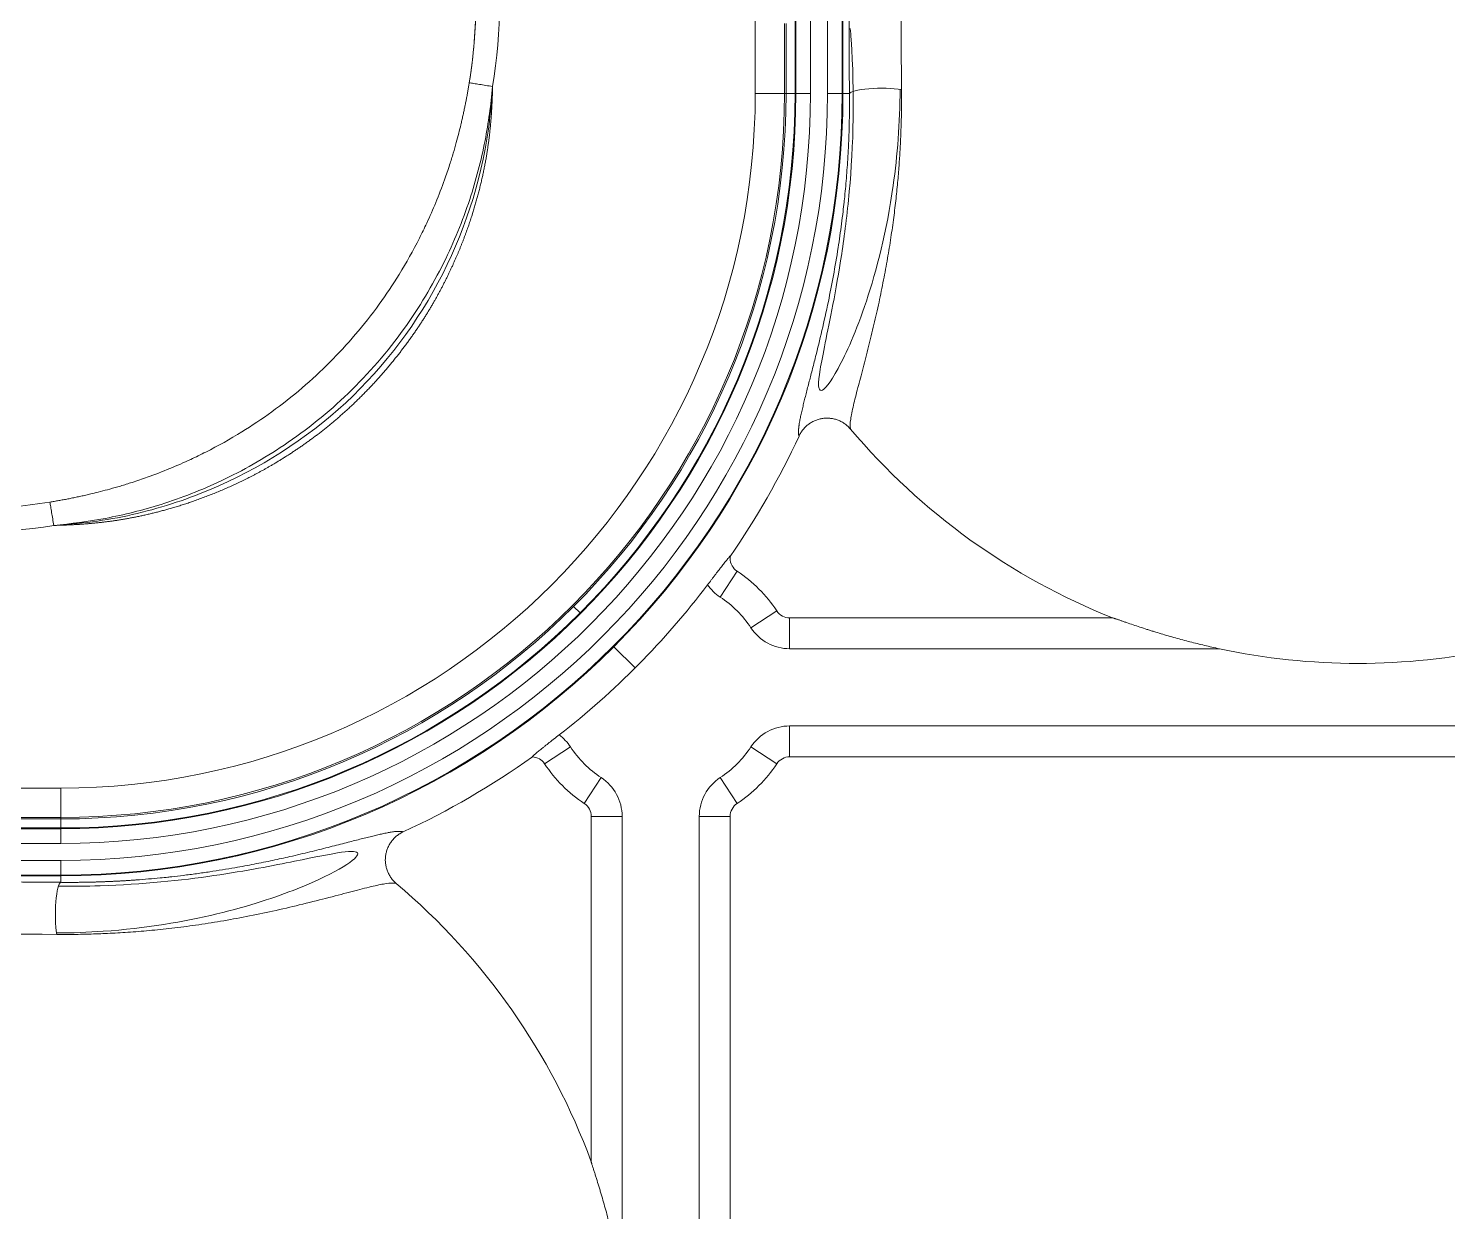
# Model space of a CAD drawing. Header units: millimetres. Extents: x 409 to 2276, y 1039 to 1674.
# Drawn here: x 1750.08 to 1796.03, y 1377.96 to 1416.27 of the extents above; entities that cross this region are included whole.
import ezdxf

# ---------------------------------------------------------------- set-up
doc = ezdxf.new("R2010")
doc.units = ezdxf.units.MM
doc.layers.add('粗实线层', color=7, linetype='Continuous', lineweight=35)

msp = doc.modelspace()

# ---------------------------------------------------------------- linework, layer by layer
at = {"layer": '粗实线层', "lineweight": 20}
for p, q in [((1774.902, 1414.161), (1774.902, 1465.161)), ((1774.927, 1465.161), (1774.927, 1414.161)), ((1775.401, 1414.161), (1775.401, 1465.161)), ((1775.952, 1414.161), (1775.952, 1465.161)), ((1776.427, 1465.161), (1776.427, 1414.161)), ((1776.452, 1414.161), (1776.452, 1465.161)), ((1773.611, 1416.947), (1773.611, 1414.161)), ((1774.56, 1416.428), (1774.56, 1414.161)), ((1774.61, 1416.427), (1774.61, 1414.161)), ((1773.611, 1414.161), (1774.61, 1414.161)), ((1774.902, 1414.161), (1774.61, 1414.161)), ((1774.902, 1414.161), (1775.401, 1414.161)), ((1775.952, 1414.161), (1776.452, 1414.161)), ((1776.452, 1414.161), (1776.662, 1414.161)), ((1772.475, 1397.861), (1773.025, 1398.696)), ((1767.731, 1397.556), (1767.938, 1397.349)), ((1773.473, 1396.863), (1774.308, 1397.413)), ((1785.185, 1397.188), (1774.726, 1397.188)), ((1774.726, 1396.188), (1774.726, 1397.188)), ((1769.72, 1395.567), (1769.034, 1396.254)), ((1788.641, 1396.188), (1774.726, 1396.188)), ((1774.726, 1393.688), (1774.726, 1392.688)), ((1774.726, 1393.688), (1805.85, 1393.688)), ((1766.792, 1392.463), (1767.627, 1393.013)), ((1773.473, 1393.013), (1774.308, 1392.463)), ((1774.726, 1392.688), (1805.85, 1392.688)), ((1768.075, 1391.18), (1768.625, 1392.015)), ((1772.475, 1392.015), (1773.025, 1391.18)), ((1751.126, 1391.677), (1742.784, 1391.677)), ((1751.126, 1391.677), (1751.126, 1390.678)), ((1751.126, 1390.678), (1742.784, 1390.678)), ((1742.79, 1390.728), (1751.126, 1390.728)), ((1751.126, 1390.386), (1751.126, 1390.678)), ((1768.3, 1379.579), (1768.3, 1390.762)), ((1768.3, 1390.762), (1769.3, 1390.762)), ((1769.3, 1375.577), (1769.3, 1390.762)), ((1771.8, 1357.382), (1771.8, 1390.762)), ((1771.8, 1390.762), (1772.8, 1390.762)), ((1772.8, 1357.382), (1772.8, 1390.762)), ((1742.73, 1390.386), (1751.126, 1390.386)), ((1751.126, 1390.361), (1742.73, 1390.361)), ((1751.126, 1390.386), (1751.126, 1389.886)), ((1742.73, 1389.886), (1751.126, 1389.886)), ((1743.091, 1389.335), (1751.126, 1389.335)), ((1751.126, 1389.335), (1751.126, 1388.836)), ((1751.126, 1388.861), (1743.091, 1388.861)), ((1743.091, 1388.836), (1751.126, 1388.836)), ((1751.126, 1388.836), (1751.126, 1388.626))]:
    msp.add_line(p, q, dxfattribs=at)
for centre, radius, start, end in [((1748.126, 1417.161), 16.44, 350.7357, 8.8461), ((1748.126, 1417.161), 17.205, 350.7357, 8.8461), ((1748.126, 1417.161), 16.44, 350.7357, 0), ((1750.626, 1414.661), 70, 270, 0), ((1750.626, 1414.661), 79.579, 270, 0), ((1750.626, 1414.661), 79.683, 270, 0), ((1750.626, 1414.661), 81.183, 270, 0), ((1750.626, 1414.661), 66, 270, 0), ((1750.626, 1414.661), 80.657, 270, 0), ((1750.626, 1414.661), 81.157, 270, 0), ((1750.626, 1414.661), 70, 270, 0), ((1750.626, 1414.661), 79.659, 270, 0), ((1750.626, 1414.661), 80.158, 270, 0), ((1750.626, 1414.661), 79.104, 270, 0), ((1750.626, 1414.661), 71.5, 270, 0), ((1750.626, 1414.661), 79.603, 270, 0), ((1751.126, 1414.161), 23.434, 270, 0), ((1751.126, 1414.161), 23.8, 270, 0), ((1751.126, 1414.161), 25.3, 270, 0), ((1751.126, 1414.161), 22.485, 270, 0), ((1751.126, 1414.161), 24.826, 270, 0), ((1751.126, 1414.161), 24.275, 270, 0), ((1751.126, 1414.161), 23.483, 270, 0), ((1751.126, 1414.161), 25.325, 270, 0), ((1751.126, 1414.161), 23.776, 270, 0), ((1751.126, 1414.161), 26.349, 325.3438, 335.1195), ((1793.126, 1417.161), 21.494, 220.1627, 248.3169), ((1748.126, 1417.161), 16.44, 261.1539, 279.2647), ((1748.126, 1417.161), 16.44, 261.1539, 279.2643), ((1748.126, 1417.161), 17.205, 261.1539, 279.2643), ((1773.3, 1399.114), 0.5, 180, 236.633), ((1770.55, 1394.938), 4.5, 33.367, 56.633), ((1751.126, 1414.161), 26.296, 307.8502, 322.7868), ((1773.3, 1399.114), 1.5, 214.7966, 236.633), ((1770.55, 1394.938), 3.5, 33.367, 56.633), ((1774.726, 1397.688), 0.5, 213.367, 270), ((1774.726, 1397.688), 1.5, 213.367, 270), ((1793.126, 1417.161), 21.448, 257.9277, 282.0723), ((1766.374, 1392.188), 1.5, 33.367, 53.7317), ((1774.726, 1392.188), 1.5, 90, 146.633), ((1770.55, 1394.938), 3.5, 213.367, 236.633), ((1770.55, 1394.938), 3.5, 303.367, 326.633), ((1751.126, 1414.161), 26.349, 294.8805, 305.4141), ((1766.374, 1392.188), 0.5, 33.367, 87.6469), ((1774.726, 1392.188), 0.5, 90, 146.633), ((1770.55, 1394.938), 4.5, 213.367, 236.633), ((1767.8, 1390.762), 1.5, 0, 56.633), ((1773.3, 1390.762), 1.5, 123.367, 180), ((1770.55, 1394.938), 4.5, 303.367, 326.633), ((1767.8, 1390.762), 0.5, 0, 56.633), ((1773.3, 1390.762), 0.5, 123.367, 180), ((1748.126, 1372.161), 21.494, 20.1873, 49.8373)]:
    msp.add_arc(centre, radius, start, end, dxfattribs=at)
for centre, major_axis, ratio, start_param, end_param in [((1777.544, 1417.161), (0, -17.117), 0.052336, 3.372899, 4.888567), ((1779.191, 1417.161), (0, -16.356), 0.052336, 4.712389, 4.888567), ((1777.661, 1414.161), (-1, -0.009), 0.175028, 3.952861, 6.230004), ((1748.126, 1387.744), (-17.117, 0), 0.052336, 4.536211, 5.005059), ((1751.126, 1387.627), (0.009, 1), 0.175028, 0.053182, 2.330324), ((1748.126, 1386.097), (-16.356, 0), 0.052336, 4.536211, 5.005059)]:
    msp.add_ellipse(centre, major_axis=major_axis, ratio=ratio, start_param=start_param, end_param=end_param, dxfattribs=at)
for points, degree, knots in [([(1776.689, 1416.273), (1776.699, 1416.155), (1776.708, 1416.036), (1776.836, 1414.181), (1776.791, 1412.461), (1776.59, 1410.258), (1776.502, 1409.576), (1776.318, 1408.362), (1776.22, 1407.821), (1775.942, 1406.373), (1775.789, 1405.689), (1775.639, 1404.763), (1775.646, 1404.543), (1775.846, 1404.555), (1776.036, 1404.788), (1776.555, 1405.74), (1776.883, 1406.459), (1777.54, 1408.432), (1777.869, 1409.692), (1778.215, 1412.154), (1778.295, 1413.211), (1778.301, 1414.301)], 3, [0, 0, 0, 0, 0.008861, 0.008861, 0.138548, 0.138548, 0.203392, 0.203392, 0.268235, 0.268235, 0.397922, 0.397922, 0.527609, 0.527609, 0.657296, 0.657296, 0.786984, 0.786984, 0.916671, 0.916671, 1, 1, 1, 1]), ([(1750.773, 1400.936), (1750.796, 1400.939), (1750.843, 1400.947), (1750.914, 1400.959), (1750.985, 1400.972), (1751.057, 1400.984), (1751.13, 1400.997), (1751.204, 1401.011), (1751.278, 1401.025), (1751.353, 1401.039), (1751.428, 1401.054), (1751.504, 1401.07), (1751.581, 1401.085), (1751.658, 1401.102), (1751.736, 1401.118), (1751.815, 1401.135), (1751.894, 1401.153), (1751.974, 1401.171), (1752.055, 1401.19), (1752.2, 1401.225), (1752.42, 1401.279), (1752.728, 1401.361), (1753.07, 1401.459), (1753.474, 1401.585), (1754.01, 1401.767), (1754.645, 1402.011), (1755.276, 1402.288), (1756.059, 1402.669), (1756.946, 1403.166), (1757.987, 1403.863), (1758.94, 1404.614), (1759.844, 1405.45), (1760.68, 1406.355), (1761.43, 1407.308), (1762.126, 1408.35), (1762.623, 1409.238), (1763.004, 1410.022), (1763.28, 1410.652), (1763.523, 1411.285), (1763.705, 1411.821), (1763.83, 1412.222), (1763.927, 1412.563), (1764.009, 1412.87), (1764.069, 1413.112), (1764.113, 1413.299), (1764.145, 1413.442), (1764.176, 1413.583), (1764.206, 1413.723), (1764.233, 1413.86), (1764.26, 1413.995), (1764.285, 1414.128), (1764.308, 1414.259), (1764.331, 1414.387), (1764.345, 1414.472), (1764.352, 1414.515)], 3, [0, 0, 0, 0, 0.003449, 0.006934, 0.010455, 0.014012, 0.017604, 0.021232, 0.024895, 0.028595, 0.03233, 0.036101, 0.039907, 0.04375, 0.047628, 0.051543, 0.055493, 0.059479, 0.063501, 0.067559, 0.081175, 0.096627, 0.113916, 0.133047, 0.158291, 0.196532, 0.232189, 0.258596, 0.323512, 0.380191, 0.440958, 0.500207, 0.559443, 0.620312, 0.676923, 0.741941, 0.768402, 0.803902, 0.842286, 0.867225, 0.886294, 0.903539, 0.918963, 0.932567, 0.939826, 0.94697, 0.954, 0.960914, 0.967715, 0.9744, 0.980971, 0.987428, 0.993771, 1, 1, 1, 1]), ([(1765.107, 1414.391), (1765.052, 1413.8), (1764.886, 1412.562), (1764.382, 1410.64), (1763.539, 1408.581), (1762.252, 1406.436), (1760.514, 1404.424), (1758.484, 1402.785), (1756.418, 1401.614), (1754.458, 1400.848), (1752.634, 1400.387), (1751.458, 1400.234), (1750.896, 1400.181)], 3, [0, 0, 0, 0, 0.080202, 0.16981, 0.270817, 0.384928, 0.513025, 0.635787, 0.743387, 0.838881, 0.923799, 1, 1, 1, 1]), ([(1765.107, 1414.391), (1765.095, 1413.812), (1765.053, 1413.306), (1765.005, 1412.715), (1764.91, 1412.152), (1764.697, 1410.886), (1764.24, 1409.639), (1763.989, 1408.955), (1763.671, 1408.298), (1763.326, 1407.583), (1762.908, 1406.922), (1762.459, 1406.21), (1761.901, 1405.523), (1761.319, 1404.806), (1760.683, 1404.193), (1760.062, 1403.594), (1759.353, 1403.061), (1758.7, 1402.571), (1758.003, 1402.16), (1756.776, 1401.436), (1755.411, 1400.963), (1754.224, 1400.551), (1753.024, 1400.359), (1752.492, 1400.274), (1751.927, 1400.23), (1751.459, 1400.194), (1750.896, 1400.181)], 2, [0, 0, 0, 0.0625, 0.0625, 0.125, 0.125, 0.25, 0.25, 0.3125, 0.3125, 0.375, 0.375, 0.4375, 0.4375, 0.5, 0.5, 0.5625, 0.5625, 0.625, 0.625, 0.75, 0.75, 0.875, 0.875, 0.9375, 0.9375, 1, 1, 1]), ([(1765.107, 1414.391), (1765.034, 1414.403), (1764.961, 1414.415), (1764.818, 1414.439), (1764.748, 1414.45), (1764.616, 1414.471), (1764.555, 1414.481), (1764.444, 1414.499), (1764.395, 1414.508), (1764.352, 1414.515)], 3, [0, 0, 0, 0, 0.25, 0.25, 0.5, 0.5, 0.75, 0.75, 1, 1, 1, 1]), ([(1776.489, 1410.649), (1776.493, 1410.682), (1776.508, 1410.825), (1776.533, 1411.081), (1776.563, 1411.42), (1776.589, 1411.763), (1776.606, 1412.024), (1776.616, 1412.202), (1776.621, 1412.293), (1776.626, 1412.385), (1776.631, 1412.477), (1776.635, 1412.57), (1776.639, 1412.662), (1776.642, 1412.755), (1776.646, 1412.847), (1776.649, 1412.94), (1776.651, 1413.033), (1776.654, 1413.126), (1776.656, 1413.22), (1776.658, 1413.313), (1776.66, 1413.407), (1776.661, 1413.501), (1776.662, 1413.594), (1776.663, 1413.689), (1776.663, 1413.783), (1776.663, 1413.877), (1776.663, 1413.972), (1776.663, 1414.066), (1776.662, 1414.13), (1776.662, 1414.161)], 3, [0, 0, 0, 0, 0.030547, 0.132189, 0.233089, 0.333361, 0.43312, 0.459276, 0.485381, 0.511436, 0.537443, 0.563405, 0.589324, 0.615203, 0.641042, 0.666845, 0.692614, 0.718351, 0.744059, 0.769738, 0.795393, 0.821025, 0.846636, 0.872229, 0.897806, 0.923369, 0.948921, 0.974464, 1, 1, 1, 1]), ([(1776.7, 1403.298), (1776.697, 1403.306), (1776.678, 1403.369), (1776.685, 1403.569), (1776.778, 1404.026), (1776.922, 1404.597), (1777.093, 1405.243), (1777.272, 1405.935), (1777.449, 1406.653), (1777.614, 1407.378), (1777.762, 1408.096), (1777.892, 1408.799), (1778.003, 1409.478), (1778.095, 1410.129), (1778.17, 1410.748), (1778.228, 1411.332), (1778.273, 1411.879), (1778.305, 1412.389), (1778.327, 1412.86), (1778.341, 1413.294), (1778.348, 1413.694), (1778.35, 1414.024), (1778.349, 1414.221), (1778.348, 1414.295)], 3, [0, 0, 0, 0, 0.016785, 0.127019, 0.226008, 0.314852, 0.394779, 0.466867, 0.531932, 0.590767, 0.643985, 0.692212, 0.735987, 0.77576, 0.812002, 0.845053, 0.875118, 0.902422, 0.927201, 0.949697, 0.970149, 0.988803, 1, 1, 1, 1]), ([(1751.217, 1400.214), (1751.309, 1400.211), (1751.401, 1400.224), (1751.602, 1400.24), (1751.712, 1400.25), (1752.257, 1400.308), (1752.69, 1400.375), (1753.977, 1400.636), (1754.821, 1400.888), (1757.264, 1401.853), (1758.795, 1402.774), (1762.728, 1406.253), (1764.483, 1409.535), (1765, 1413.23), (1765.025, 1413.448), (1765.055, 1413.775), (1765.064, 1413.885), (1765.07, 1414.009), (1765.071, 1414.024), (1765.071, 1414.039)], 3, [0, 0, 0, 0, 0.012915, 0.012915, 0.028305, 0.028305, 0.089866, 0.089866, 0.212987, 0.212987, 0.45923, 0.45923, 0.951715, 0.951715, 0.982495, 0.982495, 0.997885, 0.997885, 1, 1, 1, 1]), ([(1775.039, 1403.478), (1775.044, 1403.506), (1775.056, 1403.578), (1775.081, 1403.705), (1775.116, 1403.864), (1775.156, 1404.034), (1775.199, 1404.211), (1775.245, 1404.394), (1775.295, 1404.589), (1775.363, 1404.851), (1775.452, 1405.194), (1775.59, 1405.739), (1775.767, 1406.46), (1775.966, 1407.35), (1776.144, 1408.256), (1776.268, 1408.983), (1776.353, 1409.553), (1776.406, 1409.943), (1776.452, 1410.309), (1776.478, 1410.546), (1776.489, 1410.649)], 3, [0, 0, 0, 0, 0.030396, 0.075608, 0.120623, 0.165484, 0.205274, 0.244818, 0.284146, 0.32329, 0.392913, 0.461708, 0.577484, 0.690449, 0.780444, 0.868463, 0.903935, 0.939047, 0.973851, 1, 1, 1, 1]), ([(1776.7, 1403.298), (1776.673, 1403.331), (1776.615, 1403.391), (1776.55, 1403.443), (1776.5, 1403.48), (1776.482, 1403.491), (1776.447, 1403.514), (1776.428, 1403.524), (1776.373, 1403.554), (1776.297, 1403.589), (1776.218, 1403.614), (1776.157, 1403.63), (1776.136, 1403.634), (1776.095, 1403.642), (1776.074, 1403.645), (1776.012, 1403.652), (1775.929, 1403.657), (1775.846, 1403.651), (1775.783, 1403.643), (1775.762, 1403.639), (1775.721, 1403.631), (1775.701, 1403.627), (1775.64, 1403.611), (1775.601, 1403.598), (1775.543, 1403.574), (1775.524, 1403.566), (1775.486, 1403.548), (1775.467, 1403.538), (1775.412, 1403.507), (1775.342, 1403.462), (1775.278, 1403.409), (1775.233, 1403.365), (1775.218, 1403.351), (1775.189, 1403.32), (1775.175, 1403.304), (1775.136, 1403.255), (1775.087, 1403.187), (1775.047, 1403.114), (1775.029, 1403.076)], 3, [0, 0, 0, 0, 0.0625, 0.125, 0.125, 0.15625, 0.15625, 0.1875, 0.1875, 0.25, 0.3125, 0.3125, 0.34375, 0.34375, 0.375, 0.375, 0.4375, 0.5, 0.5, 0.53125, 0.53125, 0.5625, 0.5625, 0.625, 0.625, 0.65625, 0.65625, 0.6875, 0.6875, 0.75, 0.8125, 0.8125, 0.84375, 0.84375, 0.875, 0.875, 0.9375, 1, 1, 1, 1]), ([(1775.029, 1403.076), (1775.029, 1403.077), (1775.028, 1403.08), (1775.026, 1403.086), (1775.024, 1403.091), (1775.023, 1403.096), (1775.021, 1403.102), (1775.02, 1403.108), (1775.019, 1403.114), (1775.017, 1403.121), (1775.016, 1403.127), (1775.015, 1403.134), (1775.015, 1403.141), (1775.014, 1403.148), (1775.013, 1403.156), (1775.013, 1403.164), (1775.012, 1403.171), (1775.012, 1403.18), (1775.012, 1403.188), (1775.012, 1403.196), (1775.011, 1403.205), (1775.012, 1403.214), (1775.012, 1403.223), (1775.012, 1403.233), (1775.012, 1403.242), (1775.013, 1403.252), (1775.013, 1403.262), (1775.014, 1403.272), (1775.015, 1403.283), (1775.015, 1403.293), (1775.016, 1403.304), (1775.017, 1403.315), (1775.019, 1403.327), (1775.02, 1403.338), (1775.021, 1403.35), (1775.022, 1403.362), (1775.024, 1403.374), (1775.026, 1403.387), (1775.027, 1403.399), (1775.029, 1403.412), (1775.031, 1403.425), (1775.034, 1403.447), (1775.037, 1403.465), (1775.039, 1403.478)], 3, [0, 0, 0, 0, 0.02347, 0.046928, 0.070374, 0.093808, 0.117232, 0.140644, 0.164045, 0.187437, 0.210817, 0.234188, 0.25755, 0.280902, 0.304244, 0.327578, 0.350904, 0.374221, 0.39753, 0.420831, 0.444124, 0.467411, 0.49069, 0.513963, 0.537229, 0.560489, 0.583743, 0.606991, 0.630234, 0.653472, 0.676705, 0.699933, 0.723157, 0.746377, 0.769593, 0.792805, 0.816015, 0.839221, 0.862425, 0.885626, 0.908825, 0.932021, 1, 1, 1, 1]), ([(1750.896, 1400.181), (1750.884, 1400.253), (1750.873, 1400.324), (1750.85, 1400.464), (1750.839, 1400.532), (1750.818, 1400.662), (1750.808, 1400.724), (1750.789, 1400.837), (1750.781, 1400.89), (1750.773, 1400.936)], 3, [0, 0, 0, 0, 0.25, 0.25, 0.5, 0.5, 0.75, 0.75, 1, 1, 1, 1]), ([(1772.068, 1398.258), (1772.109, 1398.311), (1772.149, 1398.363), (1772.208, 1398.441), (1772.227, 1398.466), (1772.256, 1398.504), (1772.266, 1398.517), (1772.285, 1398.542), (1772.295, 1398.555), (1772.342, 1398.617), (1772.379, 1398.665), (1772.432, 1398.734), (1772.449, 1398.756), (1772.475, 1398.789), (1772.483, 1398.8), (1772.5, 1398.821), (1772.508, 1398.832), (1772.549, 1398.884), (1772.579, 1398.923), (1772.637, 1398.996), (1772.664, 1399.03), (1772.696, 1399.069), (1772.702, 1399.077), (1772.714, 1399.091), (1772.72, 1399.098), (1772.737, 1399.119), (1772.747, 1399.131), (1772.762, 1399.148), (1772.766, 1399.154), (1772.775, 1399.163), (1772.779, 1399.168), (1772.79, 1399.18), (1772.796, 1399.185), (1772.8, 1399.188)], 3, [0, 0, 0, 0, 0.125, 0.125, 0.1875, 0.1875, 0.21875, 0.21875, 0.25, 0.25, 0.375, 0.375, 0.4375, 0.4375, 0.46875, 0.46875, 0.5, 0.5, 0.625, 0.625, 0.75, 0.75, 0.78125, 0.78125, 0.8125, 0.8125, 0.875, 0.875, 0.90625, 0.90625, 0.9375, 0.9375, 1, 1, 1, 1]), ([(1785.185, 1397.188), (1785.187, 1397.188), (1785.197, 1397.185), (1785.215, 1397.179), (1785.22, 1397.178), (1785.228, 1397.175), (1785.233, 1397.174), (1785.247, 1397.169), (1785.258, 1397.165), (1785.281, 1397.157), (1785.294, 1397.153), (1785.32, 1397.144), (1785.333, 1397.139), (1785.376, 1397.125), (1785.406, 1397.114), (1785.468, 1397.093), (1785.5, 1397.082), (1785.55, 1397.064), (1785.567, 1397.058), (1785.601, 1397.047), (1785.619, 1397.041), (1785.705, 1397.011), (1785.776, 1396.987), (1785.92, 1396.938), (1785.993, 1396.914), (1786.142, 1396.865), (1786.217, 1396.84), (1786.331, 1396.804), (1786.369, 1396.792), (1786.446, 1396.768), (1786.484, 1396.756), (1786.599, 1396.72), (1786.676, 1396.697), (1786.907, 1396.627), (1787.063, 1396.582), (1787.375, 1396.495), (1787.531, 1396.453), (1787.846, 1396.372), (1788.004, 1396.333), (1788.321, 1396.258), (1788.481, 1396.222), (1788.641, 1396.188)], 3, [0, 0, 0, 0, 0.03125, 0.03125, 0.039063, 0.039063, 0.046875, 0.046875, 0.0625, 0.0625, 0.078125, 0.078125, 0.09375, 0.09375, 0.125, 0.125, 0.15625, 0.15625, 0.171875, 0.171875, 0.1875, 0.1875, 0.25, 0.25, 0.3125, 0.3125, 0.375, 0.375, 0.40625, 0.40625, 0.4375, 0.4375, 0.5, 0.5, 0.625, 0.625, 0.75, 0.75, 0.875, 0.875, 1, 1, 1, 1]), ([(1766.395, 1392.688), (1766.392, 1392.688), (1766.391, 1392.689), (1766.395, 1392.696), (1766.399, 1392.702), (1766.408, 1392.711), (1766.412, 1392.715), (1766.42, 1392.723), (1766.425, 1392.727), (1766.44, 1392.741), (1766.451, 1392.751), (1766.477, 1392.773), (1766.491, 1392.785), (1766.521, 1392.811), (1766.537, 1392.824), (1766.589, 1392.867), (1766.626, 1392.897), (1766.687, 1392.946), (1766.708, 1392.963), (1766.752, 1392.997), (1766.774, 1393.016), (1766.844, 1393.071), (1766.892, 1393.109), (1766.967, 1393.168), (1766.993, 1393.188), (1767.045, 1393.229), (1767.072, 1393.25), (1767.152, 1393.312), (1767.207, 1393.355), (1767.262, 1393.397)], 3, [0, 0, 0, 0, 0.0625, 0.0625, 0.125, 0.125, 0.15625, 0.15625, 0.1875, 0.1875, 0.25, 0.25, 0.3125, 0.3125, 0.375, 0.375, 0.5, 0.5, 0.5625, 0.5625, 0.625, 0.625, 0.75, 0.75, 0.8125, 0.8125, 0.875, 0.875, 1, 1, 1, 1]), ([(1754.595, 1388.793), (1754.637, 1388.798), (1754.804, 1388.816), (1755.116, 1388.852), (1755.526, 1388.905), (1755.949, 1388.966), (1756.363, 1389.03), (1756.849, 1389.113), (1757.398, 1389.215), (1757.992, 1389.336), (1758.598, 1389.469), (1759.203, 1389.612), (1759.792, 1389.759), (1760.227, 1389.87), (1760.54, 1389.951), (1760.754, 1390.007), (1760.954, 1390.058), (1761.141, 1390.104), (1761.314, 1390.146), (1761.473, 1390.182), (1761.603, 1390.21), (1761.692, 1390.228), (1761.733, 1390.235), (1761.747, 1390.238)], 3, [0, 0, 0, 0, 0.010746, 0.043226, 0.082296, 0.121693, 0.161485, 0.201739, 0.267377, 0.333923, 0.401621, 0.486598, 0.572922, 0.660989, 0.70251, 0.744229, 0.78618, 0.828402, 0.87093, 0.913801, 0.957048, 0.986051, 1, 1, 1, 1]), ([(1762.212, 1390.258), (1762.174, 1390.24), (1762.1, 1390.2), (1762.032, 1390.152), (1761.984, 1390.112), (1761.968, 1390.099), (1761.937, 1390.07), (1761.922, 1390.055), (1761.879, 1390.01), (1761.826, 1389.946), (1761.78, 1389.876), (1761.75, 1389.821), (1761.74, 1389.802), (1761.722, 1389.764), (1761.713, 1389.745), (1761.69, 1389.687), (1761.664, 1389.608), (1761.648, 1389.526), (1761.639, 1389.463), (1761.637, 1389.442), (1761.634, 1389.401), (1761.633, 1389.38), (1761.633, 1389.317), (1761.635, 1389.276), (1761.643, 1389.214), (1761.646, 1389.193), (1761.653, 1389.152), (1761.658, 1389.131), (1761.673, 1389.07), (1761.698, 1388.99), (1761.733, 1388.915), (1761.763, 1388.86), (1761.774, 1388.841), (1761.796, 1388.806), (1761.808, 1388.788), (1761.844, 1388.737), (1761.897, 1388.673), (1761.957, 1388.615), (1761.989, 1388.587)], 3, [0, 0, 0, 0, 0.0625, 0.125, 0.125, 0.15625, 0.15625, 0.1875, 0.1875, 0.25, 0.3125, 0.3125, 0.34375, 0.34375, 0.375, 0.375, 0.4375, 0.5, 0.5, 0.53125, 0.53125, 0.5625, 0.5625, 0.625, 0.625, 0.65625, 0.65625, 0.6875, 0.6875, 0.75, 0.8125, 0.8125, 0.84375, 0.84375, 0.875, 0.875, 0.9375, 1, 1, 1, 1]), ([(1761.747, 1390.238), (1761.761, 1390.24), (1761.802, 1390.248), (1761.866, 1390.258), (1761.936, 1390.267), (1761.985, 1390.272), (1762.018, 1390.274), (1762.038, 1390.275), (1762.058, 1390.276), (1762.076, 1390.276), (1762.093, 1390.276), (1762.11, 1390.276), (1762.126, 1390.275), (1762.14, 1390.274), (1762.154, 1390.272), (1762.168, 1390.27), (1762.18, 1390.268), (1762.192, 1390.265), (1762.202, 1390.262), (1762.209, 1390.259), (1762.212, 1390.258)], 3, [0, 0, 0, 0, 0.060781, 0.177939, 0.29533, 0.412996, 0.455015, 0.497013, 0.538992, 0.580953, 0.622898, 0.664829, 0.706749, 0.748658, 0.790558, 0.832452, 0.874342, 0.916228, 0.958114, 1, 1, 1, 1]), ([(1750.986, 1386.986), (1751.499, 1386.988), (1752.006, 1387.006), (1753.873, 1387.136), (1755.122, 1387.349), (1757.227, 1387.853), (1758.096, 1388.146), (1760.128, 1388.956), (1760.759, 1389.397), (1760.728, 1389.631), (1760.559, 1389.644), (1759.876, 1389.55), (1759.372, 1389.444), (1758.01, 1389.169), (1757.134, 1388.995), (1755.028, 1388.69), (1753.778, 1388.557), (1751.957, 1388.501), (1751.507, 1388.497), (1751.05, 1388.504)], 3, [0, 0, 0, 0, 0.041171, 0.041171, 0.156444, 0.156444, 0.271717, 0.271717, 0.502263, 0.502263, 0.617537, 0.617537, 0.73281, 0.73281, 0.848083, 0.848083, 0.963356, 0.963356, 1, 1, 1, 1]), ([(1751.126, 1388.626), (1751.142, 1388.625), (1751.174, 1388.625), (1751.221, 1388.625), (1751.268, 1388.625), (1751.315, 1388.624), (1751.363, 1388.624), (1751.41, 1388.624), (1751.457, 1388.624), (1751.504, 1388.624), (1751.551, 1388.625), (1751.598, 1388.625), (1751.645, 1388.625), (1751.692, 1388.625), (1751.738, 1388.626), (1751.785, 1388.627), (1751.832, 1388.627), (1751.879, 1388.628), (1751.925, 1388.629), (1751.972, 1388.629), (1752.019, 1388.63), (1752.065, 1388.631), (1752.112, 1388.632), (1752.158, 1388.634), (1752.205, 1388.635), (1752.251, 1388.636), (1752.298, 1388.637), (1752.344, 1388.639), (1752.39, 1388.64), (1752.436, 1388.642), (1752.483, 1388.643), (1752.529, 1388.645), (1752.575, 1388.647), (1752.621, 1388.649), (1752.667, 1388.651), (1752.713, 1388.653), (1752.759, 1388.655), (1752.805, 1388.657), (1752.851, 1388.659), (1752.897, 1388.661), (1752.942, 1388.663), (1752.988, 1388.666), (1753.034, 1388.668), (1753.079, 1388.671), (1753.125, 1388.673), (1753.171, 1388.676), (1753.216, 1388.679), (1753.262, 1388.681), (1753.307, 1388.684), (1753.353, 1388.687), (1753.398, 1388.69), (1753.443, 1388.693), (1753.489, 1388.696), (1753.534, 1388.7), (1753.694, 1388.711), (1753.966, 1388.733), (1754.304, 1388.763), (1754.512, 1388.785), (1754.595, 1388.793)], 3, [0, 0, 0, 0, 0.012912, 0.025824, 0.038738, 0.051653, 0.064569, 0.077487, 0.090408, 0.10333, 0.116256, 0.129185, 0.142117, 0.155052, 0.167992, 0.180935, 0.193883, 0.206836, 0.219794, 0.232757, 0.245726, 0.258701, 0.271682, 0.28467, 0.297664, 0.310665, 0.323673, 0.33669, 0.349714, 0.362746, 0.375787, 0.388836, 0.401894, 0.414962, 0.428039, 0.441127, 0.454224, 0.467331, 0.48045, 0.493579, 0.50672, 0.519872, 0.533035, 0.546211, 0.5594, 0.5726, 0.585814, 0.599041, 0.612281, 0.625535, 0.638803, 0.652085, 0.665381, 0.678692, 0.692018, 0.806856, 0.92242, 1, 1, 1, 1]), ([(1750.993, 1386.94), (1751.156, 1386.938), (1751.506, 1386.938), (1752.057, 1386.947), (1752.663, 1386.969), (1753.314, 1387.007), (1754.009, 1387.063), (1754.746, 1387.14), (1755.522, 1387.241), (1756.333, 1387.367), (1757.173, 1387.52), (1758.034, 1387.7), (1758.905, 1387.903), (1759.748, 1388.116), (1760.508, 1388.318), (1761.134, 1388.479), (1761.596, 1388.581), (1761.865, 1388.611), (1761.962, 1388.598), (1761.989, 1388.587)], 3, [0, 0, 0, 0, 0.024662, 0.053305, 0.084851, 0.119518, 0.157555, 0.199442, 0.245683, 0.296867, 0.353818, 0.417533, 0.48993, 0.572056, 0.661952, 0.755001, 0.848255, 0.938308, 1, 1, 1, 1]), ([(1769.3, 1375.577), (1769.271, 1375.76), (1769.239, 1375.942), (1769.171, 1376.306), (1769.135, 1376.487), (1769.058, 1376.848), (1769.018, 1377.028), (1768.954, 1377.297), (1768.933, 1377.387), (1768.888, 1377.565), (1768.866, 1377.655), (1768.819, 1377.832), (1768.796, 1377.921), (1768.748, 1378.097), (1768.723, 1378.185), (1768.674, 1378.359), (1768.649, 1378.446), (1768.611, 1378.575), (1768.598, 1378.618), (1768.573, 1378.703), (1768.56, 1378.745), (1768.521, 1378.871), (1768.496, 1378.954), (1768.458, 1379.075), (1768.445, 1379.114), (1768.427, 1379.173), (1768.421, 1379.192), (1768.408, 1379.231), (1768.402, 1379.25), (1768.385, 1379.305), (1768.373, 1379.341), (1768.357, 1379.392), (1768.351, 1379.409), (1768.341, 1379.441), (1768.336, 1379.456), (1768.327, 1379.485), (1768.323, 1379.498), (1768.317, 1379.517), (1768.316, 1379.522), (1768.312, 1379.534), (1768.311, 1379.539), (1768.306, 1379.553), (1768.304, 1379.561), (1768.301, 1379.573), (1768.3, 1379.577), (1768.3, 1379.579)], 3, [0, 0, 0, 0, 0.125, 0.125, 0.25, 0.25, 0.375, 0.375, 0.4375, 0.4375, 0.5, 0.5, 0.5625, 0.5625, 0.625, 0.625, 0.6875, 0.6875, 0.71875, 0.71875, 0.75, 0.75, 0.8125, 0.8125, 0.84375, 0.84375, 0.859375, 0.859375, 0.875, 0.875, 0.90625, 0.90625, 0.921875, 0.921875, 0.9375, 0.9375, 0.953125, 0.953125, 0.960938, 0.960938, 0.96875, 0.96875, 0.984375, 0.984375, 1, 1, 1, 1])]:
    msp.add_open_spline(points, degree=degree, knots=knots, dxfattribs=at)
msp.add_open_spline([(1772.8, 1399.188), (1772.8, 1399.181), (1772.8, 1399.166), (1772.8, 1399.141), (1772.8, 1399.123), (1772.8, 1399.114)], degree=3, dxfattribs=at)

doc.saveas('drawing.dxf')
